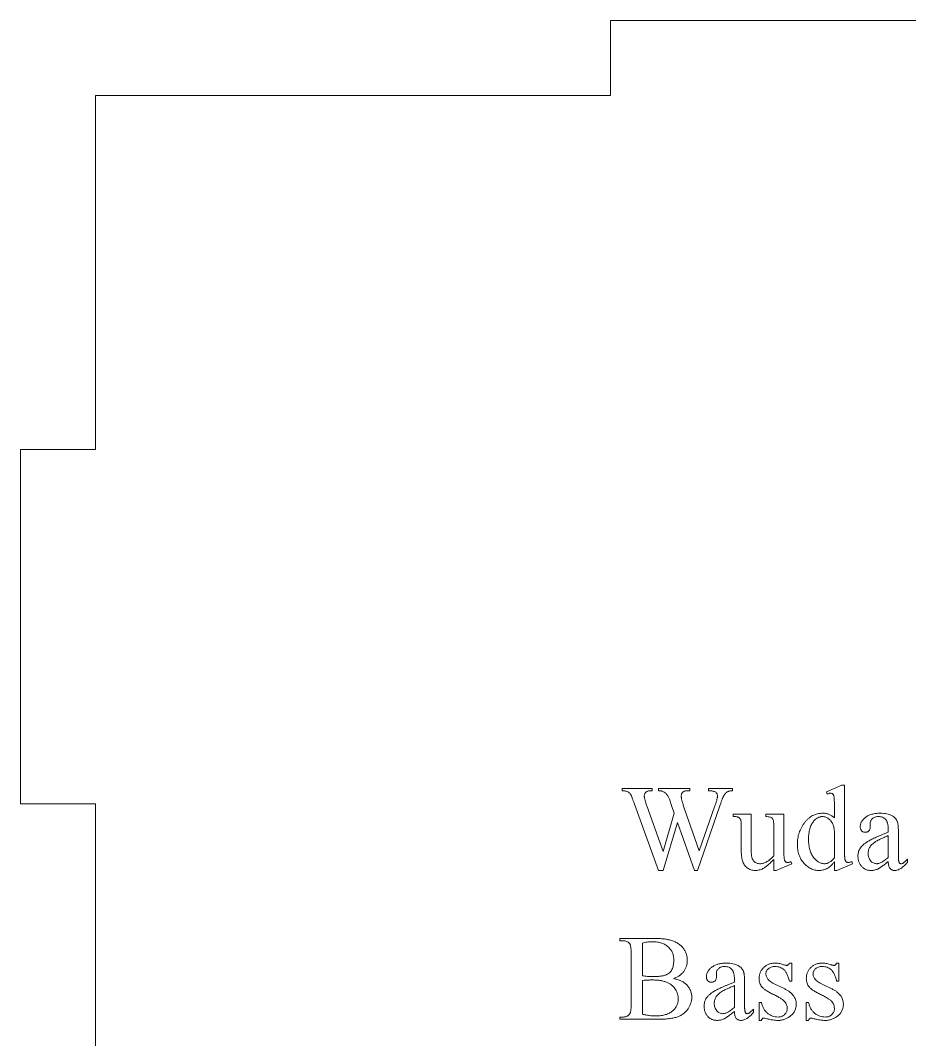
# Model space of a CAD drawing. Header units: millimetres. Extents: x -45 to 105, y -99 to 63.
# Drawn here: x -44.7 to 30.6, y -23.1 to 63.2 of the extents above; entities that cross this region are included whole.
import ezdxf

# ---------------------------------------------------------------- set-up
doc = ezdxf.new("R2010")
doc.units = ezdxf.units.MM

msp = doc.modelspace()

# ---------------------------------------------------------------- linework, layer by layer
at = {"color": 1, "linetype": 'Continuous', "lineweight": 15}
for p, q in [((5.283, 63.232), (5.283, 56.882)), ((55.283, 63.232), (5.283, 63.232)), ((5.283, 56.882), (-38.367, 56.882)), ((-38.367, 56.882), (-38.367, 26.882)), ((-38.367, 26.882), (-44.717, 26.882)), ((-44.717, 26.882), (-44.717, -3.118)), ((24.88, -1.543), (23.574, -2.114)), ((25.096, -1.543), (24.88, -1.543)), ((25.096, -6.87), (25.096, -1.543)), ((8.8, -1.828), (6.275, -1.828)), ((6.275, -1.828), (6.275, -2.019)), ((8.68, -2.019), (8.8, -2.019)), ((8.8, -2.019), (8.8, -1.828)), ((11.991, -1.828), (9.342, -1.828)), ((9.342, -1.828), (9.342, -2.019)), ((11.811, -2.019), (11.991, -2.019)), ((11.991, -2.019), (11.991, -1.828)), ((15.601, -1.828), (13.586, -1.828)), ((13.586, -1.828), (13.586, -2.019)), ((15.601, -2.019), (15.601, -1.828)), ((23.574, -2.114), (23.63, -2.304)), ((-44.717, -3.118), (-38.367, -3.118)), ((-38.367, -3.118), (-38.367, -33.118)), ((7.303, -3.151), (9.334, -8.772)), ((9.733, -7.158), (8.354, -3.307)), ((10.291, -2.806), (10.451, -3.279)), ((10.451, -3.279), (10.676, -3.912)), ((12.798, -7.097), (11.495, -3.399)), ((12.649, -8.772), (14.537, -3.304)), ((14.118, -3.304), (12.798, -7.097)), ((24.24, -3.445), (24.24, -4.328)), ((10.676, -3.912), (9.733, -7.158)), ((17.201, -4.016), (15.679, -4.016)), ((15.679, -4.016), (15.679, -4.206)), ((17.201, -7.142), (17.201, -4.016)), ((19.959, -4.016), (18.437, -4.016)), ((18.437, -4.016), (18.437, -4.206)), ((19.959, -6.87), (19.959, -4.016)), ((9.748, -8.772), (10.952, -4.698)), ((10.952, -4.698), (12.386, -8.772)), ((16.344, -4.872), (16.344, -6.955)), ((19.103, -4.872), (19.103, -7.539)), ((27.284, -5.058), (27.273, -4.767)), ((24.24, -5.437), (24.24, -7.699)), ((28.806, -5.364), (28.806, -5.538)), ((28.806, -5.824), (28.806, -7.673)), ((29.662, -7.126), (29.662, -5.531)), ((19.103, -7.839), (19.103, -8.772)), ((19.317, -8.772), (20.625, -8.202)), ((20.625, -8.202), (20.564, -8.011)), ((24.24, -8.049), (24.24, -8.772)), ((24.46, -8.772), (25.762, -8.202)), ((25.762, -8.202), (25.714, -8.011)), ((30.423, -8.087), (30.423, -7.821)), ((9.334, -8.772), (9.748, -8.772)), ((12.386, -8.772), (12.649, -8.772)), ((19.103, -8.772), (19.317, -8.772)), ((24.24, -8.772), (24.46, -8.772)), ((6.071, -14.529), (6.071, -14.719)), ((8.962, -14.529), (6.071, -14.529)), ((6.071, -14.719), (6.319, -14.719)), ((7.974, -17.688), (7.974, -14.93)), ((7.022, -15.765), (7.022, -20.141)), ((20.625, -16.621), (20.435, -16.621)), ((20.625, -18.143), (20.625, -16.621)), ((24.62, -16.621), (24.43, -16.621)), ((24.62, -18.143), (24.62, -16.621)), ((7.974, -20.954), (7.974, -18.094)), ((14.252, -17.758), (14.241, -17.467)), ((15.774, -18.064), (15.774, -18.238)), ((15.774, -18.524), (15.774, -20.373)), ((16.63, -19.826), (16.63, -18.231)), ((19.986, -18.778), (19.253, -18.421)), ((20.435, -18.143), (20.625, -18.143)), ((23.981, -18.778), (23.248, -18.421)), ((24.43, -18.143), (24.62, -18.143)), ((17.391, -20.787), (17.391, -20.521)), ((17.866, -19.951), (17.866, -21.472)), ((18.057, -19.951), (17.866, -19.951)), ((21.862, -19.951), (21.862, -21.472)), ((22.052, -19.951), (21.862, -19.951)), ((6.071, -21.187), (6.071, -21.377)), ((6.319, -21.187), (6.071, -21.187)), ((6.071, -21.377), (9.265, -21.377)), ((17.866, -21.472), (18.057, -21.472)), ((21.862, -21.472), (22.052, -21.472))]:
    msp.add_line(p, q, dxfattribs=at)
for points, knots in [([(7.018, -2.398), (7, -2.367), (6.966, -2.308), (6.902, -2.228), (6.826, -2.164), (6.743, -2.109), (6.647, -2.066), (6.536, -2.04), (6.41, -2.021), (6.321, -2.02), (6.275, -2.019)], [0, 0, 0, 0, 0.118532, 0.233294, 0.344185, 0.454718, 0.570645, 0.699113, 0.841795, 1, 1, 1, 1]), ([(7.303, -3.151), (7.286, -3.101), (7.252, -3.005), (7.203, -2.87), (7.16, -2.752), (7.121, -2.65), (7.089, -2.563), (7.06, -2.494), (7.039, -2.44), (7.024, -2.41), (7.018, -2.398)], [0, 0, 0, 0, 0.199454, 0.377946, 0.533123, 0.669088, 0.783472, 0.876952, 0.948866, 1, 1, 1, 1]), ([(8.68, -2.019), (8.638, -2.02), (8.559, -2.022), (8.447, -2.046), (8.351, -2.085), (8.273, -2.143), (8.212, -2.21), (8.167, -2.285), (8.139, -2.367), (8.136, -2.425), (8.134, -2.454)], [0, 0, 0, 0, 0.159721, 0.303426, 0.433524, 0.55577, 0.67132, 0.779394, 0.887435, 1, 1, 1, 1]), ([(8.134, -2.454), (8.135, -2.472), (8.136, -2.513), (8.148, -2.582), (8.166, -2.666), (8.19, -2.766), (8.222, -2.88), (8.258, -3.009), (8.303, -3.154), (8.337, -3.254), (8.354, -3.307)], [0, 0, 0, 0, 0.0606817, 0.1406556, 0.2370436, 0.3529759, 0.4873006, 0.6396476, 0.8105289, 1, 1, 1, 1]), ([(9.644, -2.05), (9.626, -2.045), (9.585, -2.034), (9.516, -2.025), (9.434, -2.019), (9.374, -2.019), (9.342, -2.019)], [0, 0, 0, 0, 0.185969, 0.41321, 0.687399, 1, 1, 1, 1]), ([(9.894, -2.185), (9.853, -2.157), (9.775, -2.102), (9.687, -2.067), (9.644, -2.05)], [0, 0, 0, 0, 0.52106, 1, 1, 1, 1]), ([(10.054, -2.35), (10.031, -2.319), (9.986, -2.256), (9.924, -2.209), (9.894, -2.185)], [0, 0, 0, 0, 0.502913, 1, 1, 1, 1]), ([(10.291, -2.806), (10.256, -2.724), (10.188, -2.566), (10.098, -2.42), (10.054, -2.35)], [0, 0, 0, 0, 0.520928, 1, 1, 1, 1]), ([(11.811, -2.019), (11.767, -2.02), (11.685, -2.022), (11.571, -2.046), (11.474, -2.083), (11.398, -2.14), (11.34, -2.209), (11.298, -2.289), (11.274, -2.381), (11.271, -2.446), (11.269, -2.479)], [0, 0, 0, 0, 0.16162, 0.304032, 0.429002, 0.543056, 0.651054, 0.760965, 0.874828, 1, 1, 1, 1]), ([(11.269, -2.479), (11.269, -2.503), (11.27, -2.556), (11.285, -2.64), (11.299, -2.737), (11.327, -2.845), (11.356, -2.967), (11.398, -3.1), (11.441, -3.247), (11.476, -3.347), (11.495, -3.399)], [0, 0, 0, 0, 0.075121, 0.165124, 0.268207, 0.385409, 0.517768, 0.664694, 0.824953, 1, 1, 1, 1]), ([(14.082, -2.089), (14.048, -2.077), (13.977, -2.053), (13.859, -2.035), (13.727, -2.021), (13.634, -2.019), (13.586, -2.019)], [0, 0, 0, 0, 0.212839, 0.446693, 0.710669, 1, 1, 1, 1]), ([(14.338, -2.444), (14.335, -2.406), (14.328, -2.329), (14.268, -2.227), (14.189, -2.138), (14.118, -2.105), (14.082, -2.089)], [0, 0, 0, 0, 0.243759, 0.49503, 0.751553, 1, 1, 1, 1]), ([(14.118, -3.304), (14.136, -3.255), (14.169, -3.16), (14.214, -3.022), (14.251, -2.897), (14.283, -2.784), (14.306, -2.682), (14.325, -2.592), (14.336, -2.514), (14.337, -2.466), (14.338, -2.444)], [0, 0, 0, 0, 0.1766741, 0.3396257, 0.4857722, 0.6172554, 0.7353695, 0.8374041, 0.9265519, 1, 1, 1, 1]), ([(14.854, -2.469), (14.845, -2.486), (14.825, -2.525), (14.793, -2.591), (14.759, -2.673), (14.722, -2.77), (14.681, -2.882), (14.636, -3.009), (14.587, -3.151), (14.554, -3.252), (14.537, -3.304)], [0, 0, 0, 0, 0.0654163, 0.1464517, 0.2455392, 0.3612919, 0.4959127, 0.6457335, 0.8144604, 1, 1, 1, 1]), ([(15.601, -2.019), (15.559, -2.02), (15.478, -2.022), (15.363, -2.04), (15.26, -2.069), (15.167, -2.111), (15.082, -2.172), (15.004, -2.253), (14.924, -2.351), (14.878, -2.428), (14.854, -2.469)], [0, 0, 0, 0, 0.136409, 0.261332, 0.376494, 0.482634, 0.590717, 0.710869, 0.84656, 1, 1, 1, 1]), ([(23.93, -2.224), (23.91, -2.225), (23.866, -2.227), (23.795, -2.243), (23.715, -2.268), (23.66, -2.292), (23.63, -2.304)], [0, 0, 0, 0, 0.195391, 0.423779, 0.692856, 1, 1, 1, 1]), ([(24.24, -3.445), (24.24, -3.386), (24.24, -3.273), (24.239, -3.113), (24.235, -2.97), (24.234, -2.845), (24.226, -2.74), (24.223, -2.652), (24.215, -2.582), (24.207, -2.514), (24.189, -2.449), (24.169, -2.381), (24.14, -2.328), (24.097, -2.276), (24.026, -2.233), (23.963, -2.227), (23.93, -2.224)], [0, 0, 0, 0, 0.129927, 0.246866, 0.35083, 0.441805, 0.5188, 0.582763, 0.633938, 0.672218, 0.731304, 0.782662, 0.825781, 0.862657, 0.92969, 1, 1, 1, 1]), ([(16.344, -4.872), (16.343, -4.825), (16.342, -4.738), (16.332, -4.619), (16.315, -4.524), (16.28, -4.43), (16.213, -4.338), (16.123, -4.27), (16.028, -4.233), (15.932, -4.215), (15.814, -4.206), (15.726, -4.206), (15.679, -4.206)], [0, 0, 0, 0, 0.126966, 0.231806, 0.318137, 0.384667, 0.498383, 0.613655, 0.681897, 0.766932, 0.873089, 1, 1, 1, 1]), ([(19.103, -4.872), (19.102, -4.813), (19.101, -4.705), (19.076, -4.558), (19.038, -4.44), (18.978, -4.347), (18.887, -4.284), (18.766, -4.242), (18.613, -4.215), (18.499, -4.21), (18.437, -4.206)], [0, 0, 0, 0, 0.158927, 0.291646, 0.400524, 0.490827, 0.581572, 0.694331, 0.832775, 1, 1, 1, 1]), ([(21.101, -6.537), (21.102, -6.456), (21.105, -6.294), (21.135, -6.055), (21.182, -5.822), (21.249, -5.594), (21.334, -5.371), (21.439, -5.153), (21.563, -4.941), (21.702, -4.736), (21.857, -4.545), (22.026, -4.379), (22.205, -4.236), (22.396, -4.121), (22.597, -4.031), (22.81, -3.967), (23.033, -3.929), (23.186, -3.924), (23.263, -3.921)], [0, 0, 0, 0, 0.064854, 0.128527, 0.191847, 0.254871, 0.317915, 0.3819, 0.447241, 0.513775, 0.579757, 0.642353, 0.702837, 0.761529, 0.819911, 0.878543, 0.938249, 1, 1, 1, 1]), ([(23.232, -4.206), (23.197, -4.207), (23.128, -4.209), (23.028, -4.231), (22.929, -4.259), (22.833, -4.303), (22.741, -4.36), (22.651, -4.428), (22.565, -4.508), (22.512, -4.569), (22.484, -4.6)], [0, 0, 0, 0, 0.119221, 0.235271, 0.352536, 0.472012, 0.595661, 0.72319, 0.857939, 1, 1, 1, 1]), ([(24.24, -5.437), (24.234, -5.375), (24.223, -5.253), (24.186, -5.079), (24.137, -4.919), (24.072, -4.772), (23.996, -4.639), (23.906, -4.524), (23.806, -4.425), (23.692, -4.348), (23.577, -4.285), (23.461, -4.241), (23.346, -4.212), (23.27, -4.208), (23.232, -4.206)], [0, 0, 0, 0, 0.107558, 0.208058, 0.30412, 0.394916, 0.482368, 0.565187, 0.644385, 0.722995, 0.798155, 0.869057, 0.93532, 1, 1, 1, 1]), ([(23.263, -3.921), (23.311, -3.922), (23.406, -3.924), (23.545, -3.944), (23.677, -3.977), (23.804, -4.019), (23.923, -4.079), (24.036, -4.148), (24.143, -4.232), (24.207, -4.296), (24.24, -4.328)], [0, 0, 0, 0, 0.132451, 0.260565, 0.385643, 0.506883, 0.628306, 0.750219, 0.87359, 1, 1, 1, 1]), ([(26.427, -5.058), (26.429, -5.023), (26.432, -4.953), (26.454, -4.849), (26.488, -4.747), (26.538, -4.648), (26.601, -4.551), (26.677, -4.456), (26.769, -4.364), (26.872, -4.275), (26.989, -4.192), (27.117, -4.119), (27.257, -4.058), (27.408, -4.008), (27.571, -3.969), (27.744, -3.941), (27.929, -3.925), (28.055, -3.922), (28.12, -3.921)], [0, 0, 0, 0, 0.046959, 0.093411, 0.140772, 0.189456, 0.240515, 0.294507, 0.351891, 0.412719, 0.476607, 0.541911, 0.608967, 0.679904, 0.753194, 0.831398, 0.91353, 1, 1, 1, 1]), ([(27.96, -4.206), (27.91, -4.208), (27.815, -4.211), (27.68, -4.245), (27.56, -4.297), (27.494, -4.351), (27.462, -4.377)], [0, 0, 0, 0, 0.27666, 0.529678, 0.769277, 1, 1, 1, 1]), ([(28.806, -5.364), (28.805, -5.311), (28.804, -5.209), (28.794, -5.062), (28.776, -4.928), (28.755, -4.807), (28.723, -4.7), (28.687, -4.605), (28.642, -4.523), (28.575, -4.431), (28.471, -4.339), (28.323, -4.26), (28.149, -4.213), (28.025, -4.209), (27.96, -4.206)], [0, 0, 0, 0, 0.096353, 0.185709, 0.267457, 0.341625, 0.40915, 0.470174, 0.526581, 0.578081, 0.676256, 0.775346, 0.881712, 1, 1, 1, 1]), ([(28.12, -3.921), (28.219, -3.924), (28.407, -3.928), (28.675, -3.967), (28.918, -4.03), (29.061, -4.098), (29.131, -4.131)], [0, 0, 0, 0, 0.282762, 0.542219, 0.778952, 1, 1, 1, 1]), ([(29.131, -4.131), (29.179, -4.159), (29.274, -4.216), (29.396, -4.332), (29.497, -4.471), (29.546, -4.575), (29.571, -4.629)], [0, 0, 0, 0, 0.245793, 0.489424, 0.739063, 1, 1, 1, 1]), ([(22.484, -4.6), (22.45, -4.646), (22.379, -4.737), (22.291, -4.891), (22.218, -5.059), (22.156, -5.242), (22.109, -5.441), (22.075, -5.654), (22.057, -5.882), (22.053, -6.039), (22.052, -6.119)], [0, 0, 0, 0, 0.106322, 0.215068, 0.329105, 0.447883, 0.574127, 0.707794, 0.849502, 1, 1, 1, 1]), ([(26.853, -5.538), (26.823, -5.537), (26.764, -5.535), (26.683, -5.507), (26.607, -5.47), (26.544, -5.412), (26.491, -5.341), (26.454, -5.256), (26.431, -5.161), (26.429, -5.093), (26.427, -5.058)], [0, 0, 0, 0, 0.124002, 0.240599, 0.354845, 0.473032, 0.593723, 0.72003, 0.853409, 1, 1, 1, 1]), ([(27.284, -5.058), (27.282, -5.094), (27.28, -5.163), (27.257, -5.26), (27.221, -5.345), (27.167, -5.415), (27.103, -5.471), (27.028, -5.51), (26.943, -5.535), (26.883, -5.537), (26.853, -5.538)], [0, 0, 0, 0, 0.149124, 0.283091, 0.408076, 0.525876, 0.641487, 0.754537, 0.873233, 1, 1, 1, 1]), ([(27.462, -4.377), (27.433, -4.405), (27.377, -4.459), (27.318, -4.556), (27.28, -4.659), (27.275, -4.731), (27.273, -4.767)], [0, 0, 0, 0, 0.271156, 0.518143, 0.758518, 1, 1, 1, 1]), ([(29.571, -4.629), (29.578, -4.649), (29.594, -4.695), (29.614, -4.771), (29.627, -4.863), (29.641, -4.969), (29.649, -5.089), (29.657, -5.223), (29.661, -5.372), (29.661, -5.476), (29.662, -5.531)], [0, 0, 0, 0, 0.072259, 0.158161, 0.260663, 0.377474, 0.5084138, 0.6571647, 0.8204546, 1, 1, 1, 1]), ([(26.389, -6.953), (26.428, -6.894), (26.509, -6.771), (26.674, -6.604), (26.874, -6.441), (27.069, -6.313), (27.249, -6.208), (27.409, -6.126), (27.59, -6.038), (27.791, -5.944), (28.016, -5.85), (28.26, -5.749), (28.525, -5.643), (28.71, -5.574), (28.806, -5.538)], [0, 0, 0, 0, 0.0741946, 0.155834, 0.2456466, 0.3454532, 0.4016207, 0.46516, 0.5354696, 0.6137521, 0.6989286, 0.792138, 0.8922284, 1, 1, 1, 1]), ([(28.806, -5.824), (28.745, -5.849), (28.63, -5.898), (28.466, -5.968), (28.319, -6.034), (28.188, -6.093), (28.075, -6.146), (27.978, -6.194), (27.898, -6.235), (27.85, -6.262), (27.829, -6.274)], [0, 0, 0, 0, 0.183212, 0.348466, 0.498132, 0.631673, 0.747849, 0.847937, 0.93197, 1, 1, 1, 1]), ([(19.959, -6.87), (19.959, -6.93), (19.959, -7.043), (19.96, -7.204), (19.963, -7.347), (19.968, -7.471), (19.972, -7.577), (19.975, -7.665), (19.983, -7.735), (19.992, -7.801), (20.009, -7.866), (20.032, -7.932), (20.06, -7.986), (20.103, -8.04), (20.171, -8.085), (20.232, -8.092), (20.262, -8.096)], [0, 0, 0, 0, 0.131505, 0.248886, 0.353242, 0.443507, 0.521826, 0.58603, 0.637399, 0.674748, 0.733002, 0.783885, 0.828125, 0.865977, 0.9335, 1, 1, 1, 1]), ([(22.926, -8.772), (22.866, -8.77), (22.747, -8.766), (22.571, -8.737), (22.402, -8.688), (22.238, -8.618), (22.079, -8.531), (21.929, -8.42), (21.782, -8.294), (21.645, -8.148), (21.517, -7.987), (21.405, -7.812), (21.311, -7.627), (21.234, -7.43), (21.175, -7.222), (21.131, -7.004), (21.106, -6.774), (21.102, -6.617), (21.101, -6.537)], [0, 0, 0, 0, 0.056159, 0.11108, 0.16607, 0.220888, 0.277098, 0.33484, 0.394948, 0.458203, 0.522535, 0.586928, 0.651373, 0.717109, 0.784128, 0.853098, 0.924887, 1, 1, 1, 1]), ([(22.052, -6.119), (22.053, -6.201), (22.054, -6.36), (22.076, -6.591), (22.108, -6.806), (22.152, -7.008), (22.212, -7.194), (22.283, -7.367), (22.368, -7.524), (22.466, -7.665), (22.572, -7.79), (22.681, -7.9), (22.794, -7.992), (22.909, -8.07), (23.029, -8.127), (23.151, -8.17), (23.276, -8.196), (23.361, -8.2), (23.403, -8.202)], [0, 0, 0, 0, 0.0893454, 0.1735928, 0.2529837, 0.3273173, 0.3988791, 0.4663369, 0.5310115, 0.5936303, 0.6539319, 0.7098173, 0.7629116, 0.8129076, 0.8610858, 0.9074792, 0.9538726, 1, 1, 1, 1]), ([(25.096, -6.87), (25.096, -6.93), (25.095, -7.044), (25.097, -7.205), (25.1, -7.349), (25.104, -7.473), (25.109, -7.579), (25.112, -7.667), (25.12, -7.736), (25.129, -7.802), (25.145, -7.867), (25.169, -7.932), (25.196, -7.986), (25.24, -8.04), (25.308, -8.085), (25.37, -8.092), (25.4, -8.096)], [0, 0, 0, 0, 0.1313759, 0.2497278, 0.3539826, 0.4452439, 0.522401, 0.5865431, 0.6378614, 0.675174, 0.7333707, 0.7831853, 0.8273822, 0.8651969, 0.9335648, 1, 1, 1, 1]), ([(27.829, -6.274), (27.767, -6.312), (27.649, -6.384), (27.493, -6.506), (27.363, -6.628), (27.262, -6.756), (27.185, -6.888), (27.134, -7.026), (27.098, -7.169), (27.095, -7.268), (27.093, -7.317)], [0, 0, 0, 0, 0.162796, 0.308756, 0.441095, 0.560934, 0.672041, 0.781031, 0.889004, 1, 1, 1, 1]), ([(17.529, -8.772), (17.466, -8.769), (17.343, -8.764), (17.164, -8.722), (17, -8.648), (16.849, -8.55), (16.718, -8.428), (16.607, -8.289), (16.518, -8.133), (16.45, -7.959), (16.401, -7.757), (16.369, -7.522), (16.348, -7.25), (16.346, -7.057), (16.344, -6.955)], [0, 0, 0, 0, 0.07698, 0.150265, 0.222235, 0.295142, 0.368269, 0.440086, 0.511815, 0.585875, 0.668094, 0.764576, 0.874879, 1, 1, 1, 1]), ([(17.201, -7.142), (17.201, -7.194), (17.202, -7.294), (17.212, -7.436), (17.229, -7.564), (17.255, -7.679), (17.285, -7.779), (17.322, -7.867), (17.368, -7.94), (17.438, -8.017), (17.538, -8.09), (17.669, -8.156), (17.813, -8.194), (17.912, -8.199), (17.963, -8.202)], [0, 0, 0, 0, 0.104317, 0.199928, 0.28618, 0.363537, 0.43423, 0.496966, 0.553724, 0.605776, 0.704314, 0.800711, 0.898289, 1, 1, 1, 1]), ([(17.963, -8.202), (18, -8.2), (18.079, -8.195), (18.199, -8.169), (18.325, -8.124), (18.461, -8.065), (18.606, -7.977), (18.762, -7.86), (18.931, -7.712), (19.043, -7.599), (19.103, -7.539)], [0, 0, 0, 0, 0.082688, 0.173647, 0.271309, 0.379548, 0.502248, 0.645999, 0.811933, 1, 1, 1, 1]), ([(23.403, -8.202), (23.439, -8.2), (23.511, -8.198), (23.619, -8.172), (23.726, -8.132), (23.831, -8.076), (23.936, -8.005), (24.04, -7.919), (24.142, -7.816), (24.207, -7.739), (24.24, -7.699)], [0, 0, 0, 0, 0.106287, 0.214906, 0.328148, 0.444749, 0.568917, 0.702792, 0.846496, 1, 1, 1, 1]), ([(26.237, -7.554), (26.238, -7.497), (26.241, -7.388), (26.273, -7.232), (26.317, -7.084), (26.365, -6.997), (26.389, -6.953)], [0, 0, 0, 0, 0.268398, 0.521921, 0.763455, 1, 1, 1, 1]), ([(27.336, -8.772), (27.296, -8.771), (27.22, -8.768), (27.107, -8.754), (27, -8.727), (26.899, -8.689), (26.802, -8.643), (26.711, -8.584), (26.625, -8.516), (26.545, -8.437), (26.472, -8.35), (26.41, -8.256), (26.355, -8.156), (26.313, -8.047), (26.278, -7.933), (26.255, -7.812), (26.239, -7.685), (26.238, -7.598), (26.237, -7.554)], [0, 0, 0, 0, 0.0638294, 0.1248849, 0.1847722, 0.2432344, 0.3006175, 0.3590408, 0.4187756, 0.4798312, 0.5417182, 0.6028164, 0.6641911, 0.7275751, 0.7916489, 0.8582734, 0.9273357, 1, 1, 1, 1]), ([(27.093, -7.317), (27.096, -7.378), (27.1, -7.496), (27.142, -7.666), (27.21, -7.818), (27.304, -7.952), (27.414, -8.062), (27.536, -8.143), (27.667, -8.192), (27.758, -8.198), (27.804, -8.202)], [0, 0, 0, 0, 0.146028, 0.28129, 0.413777, 0.543856, 0.66861, 0.783225, 0.891467, 1, 1, 1, 1]), ([(27.804, -8.202), (27.837, -8.2), (27.906, -8.195), (28.014, -8.17), (28.128, -8.127), (28.25, -8.069), (28.378, -7.993), (28.515, -7.903), (28.659, -7.794), (28.755, -7.714), (28.806, -7.673)], [0, 0, 0, 0, 0.086736, 0.18058, 0.286224, 0.403305, 0.531573, 0.673905, 0.830439, 1, 1, 1, 1]), ([(29.662, -7.126), (29.661, -7.179), (29.661, -7.28), (29.663, -7.424), (29.664, -7.551), (29.668, -7.662), (29.67, -7.756), (29.675, -7.835), (29.678, -7.898), (29.686, -7.957), (29.699, -8.014), (29.715, -8.071), (29.738, -8.117), (29.77, -8.161), (29.825, -8.193), (29.872, -8.199), (29.895, -8.202)], [0, 0, 0, 0, 0.135393, 0.255748, 0.363569, 0.456372, 0.536643, 0.603193, 0.655979, 0.695164, 0.754179, 0.804136, 0.846184, 0.881039, 0.941239, 1, 1, 1, 1]), ([(19.103, -7.839), (19.055, -7.888), (18.962, -7.982), (18.827, -8.116), (18.699, -8.232), (18.581, -8.337), (18.472, -8.428), (18.37, -8.502), (18.28, -8.565), (18.17, -8.627), (18.035, -8.686), (17.87, -8.735), (17.701, -8.766), (17.587, -8.77), (17.529, -8.772)], [0, 0, 0, 0, 0.1096954, 0.2099296, 0.3018879, 0.3850057, 0.4605244, 0.5269895, 0.5848669, 0.6356569, 0.727686, 0.8181212, 0.9084878, 1, 1, 1, 1]), ([(20.262, -8.096), (20.285, -8.095), (20.333, -8.091), (20.407, -8.077), (20.485, -8.049), (20.537, -8.024), (20.564, -8.011)], [0, 0, 0, 0, 0.217179, 0.457013, 0.715835, 1, 1, 1, 1]), ([(24.24, -8.049), (24.187, -8.112), (24.086, -8.234), (23.925, -8.393), (23.765, -8.519), (23.606, -8.617), (23.443, -8.686), (23.276, -8.736), (23.103, -8.766), (22.985, -8.77), (22.926, -8.772)], [0, 0, 0, 0, 0.159585, 0.303881, 0.433593, 0.551662, 0.662719, 0.77314, 0.885381, 1, 1, 1, 1]), ([(25.4, -8.096), (25.422, -8.095), (25.468, -8.091), (25.542, -8.076), (25.625, -8.048), (25.683, -8.024), (25.714, -8.011)], [0, 0, 0, 0, 0.19648, 0.424009, 0.691628, 1, 1, 1, 1]), ([(28.806, -8.016), (28.749, -8.059), (28.642, -8.141), (28.489, -8.255), (28.354, -8.357), (28.234, -8.443), (28.131, -8.515), (28.044, -8.572), (27.974, -8.617), (27.932, -8.638), (27.914, -8.648)], [0, 0, 0, 0, 0.194859, 0.369602, 0.523962, 0.659332, 0.773545, 0.869646, 0.944688, 1, 1, 1, 1]), ([(29.348, -8.772), (29.309, -8.771), (29.233, -8.768), (29.126, -8.733), (29.032, -8.679), (28.949, -8.602), (28.884, -8.496), (28.841, -8.361), (28.81, -8.199), (28.807, -8.08), (28.806, -8.016)], [0, 0, 0, 0, 0.111552, 0.214757, 0.315597, 0.418081, 0.531244, 0.663802, 0.81829, 1, 1, 1, 1]), ([(30.423, -8.087), (30.377, -8.141), (30.288, -8.245), (30.15, -8.386), (30.013, -8.504), (29.878, -8.602), (29.744, -8.677), (29.611, -8.731), (29.48, -8.766), (29.391, -8.77), (29.348, -8.772)], [0, 0, 0, 0, 0.16187, 0.311363, 0.448457, 0.574887, 0.691284, 0.798775, 0.901325, 1, 1, 1, 1]), ([(29.895, -8.202), (29.92, -8.2), (29.967, -8.197), (30.01, -8.178), (30.03, -8.169)], [0, 0, 0, 0, 0.523442, 1, 1, 1, 1]), ([(30.03, -8.169), (30.051, -8.154), (30.104, -8.118), (30.187, -8.042), (30.299, -7.943), (30.378, -7.865), (30.423, -7.821)], [0, 0, 0, 0, 0.146136, 0.36295, 0.645586, 1, 1, 1, 1]), ([(27.914, -8.648), (27.868, -8.667), (27.777, -8.706), (27.633, -8.743), (27.486, -8.769), (27.386, -8.771), (27.336, -8.772)], [0, 0, 0, 0, 0.249621, 0.497666, 0.74531, 1, 1, 1, 1]), ([(8.962, -14.529), (9.09, -14.53), (9.333, -14.532), (9.678, -14.556), (9.984, -14.592), (10.172, -14.633), (10.26, -14.652)], [0, 0, 0, 0, 0.294759, 0.558233, 0.793361, 1, 1, 1, 1]), ([(10.26, -14.652), (10.32, -14.668), (10.437, -14.699), (10.606, -14.759), (10.764, -14.828), (10.912, -14.904), (11.047, -14.991), (11.173, -15.085), (11.288, -15.189), (11.39, -15.302), (11.481, -15.422), (11.562, -15.545), (11.628, -15.675), (11.684, -15.807), (11.725, -15.945), (11.757, -16.086), (11.775, -16.233), (11.777, -16.332), (11.779, -16.382)], [0, 0, 0, 0, 0.0748227, 0.1461834, 0.2149725, 0.2815439, 0.3457854, 0.4082934, 0.4702432, 0.5313522, 0.5912426, 0.6501907, 0.7085011, 0.7658803, 0.8231295, 0.8810496, 0.9398262, 1, 1, 1, 1]), ([(6.881, -14.946), (6.848, -14.911), (6.78, -14.84), (6.645, -14.769), (6.489, -14.727), (6.378, -14.721), (6.319, -14.719)], [0, 0, 0, 0, 0.2317809, 0.467696, 0.7188312, 1, 1, 1, 1]), ([(7.022, -15.765), (7.022, -15.714), (7.023, -15.615), (7.014, -15.476), (7.005, -15.35), (6.988, -15.241), (6.97, -15.145), (6.947, -15.064), (6.917, -14.999), (6.893, -14.963), (6.881, -14.946)], [0, 0, 0, 0, 0.183498, 0.349579, 0.498295, 0.63029, 0.745512, 0.84488, 0.92855, 1, 1, 1, 1]), ([(8.83, -14.814), (8.752, -14.815), (8.601, -14.818), (8.381, -14.839), (8.172, -14.876), (8.039, -14.912), (7.974, -14.93)], [0, 0, 0, 0, 0.267598, 0.522475, 0.766301, 1, 1, 1, 1]), ([(10.637, -16.334), (10.635, -16.283), (10.632, -16.181), (10.612, -16.031), (10.574, -15.888), (10.524, -15.75), (10.459, -15.617), (10.379, -15.491), (10.284, -15.371), (10.176, -15.257), (10.054, -15.153), (9.918, -15.062), (9.769, -14.984), (9.606, -14.922), (9.431, -14.873), (9.242, -14.839), (9.04, -14.818), (8.901, -14.815), (8.83, -14.814)], [0, 0, 0, 0, 0.058257, 0.114753, 0.170258, 0.225661, 0.280462, 0.336806, 0.39378, 0.453147, 0.51347, 0.574767, 0.637831, 0.702667, 0.771222, 0.842886, 0.919382, 1, 1, 1, 1]), ([(8.925, -17.763), (8.984, -17.762), (9.099, -17.761), (9.266, -17.754), (9.421, -17.74), (9.565, -17.723), (9.697, -17.698), (9.818, -17.672), (9.927, -17.637), (10.056, -17.587), (10.197, -17.51), (10.338, -17.391), (10.447, -17.249), (10.522, -17.086), (10.571, -16.909), (10.611, -16.724), (10.633, -16.532), (10.636, -16.401), (10.637, -16.334)], [0, 0, 0, 0, 0.068239, 0.131984, 0.191338, 0.246911, 0.297766, 0.345625, 0.389143, 0.429476, 0.503534, 0.572915, 0.639442, 0.707351, 0.777878, 0.849916, 0.923757, 1, 1, 1, 1]), ([(11.779, -16.382), (11.775, -16.467), (11.769, -16.635), (11.71, -16.878), (11.617, -17.107), (11.51, -17.286), (11.405, -17.417), (11.319, -17.512), (11.222, -17.598), (11.117, -17.678), (11.002, -17.749), (10.88, -17.817), (10.749, -17.877), (10.657, -17.91), (10.61, -17.928)], [0, 0, 0, 0, 0.12259, 0.241588, 0.358985, 0.479301, 0.540395, 0.601635, 0.663934, 0.726724, 0.791995, 0.858886, 0.928015, 1, 1, 1, 1]), ([(13.396, -17.758), (13.397, -17.723), (13.4, -17.653), (13.422, -17.549), (13.456, -17.447), (13.506, -17.348), (13.569, -17.252), (13.645, -17.156), (13.737, -17.064), (13.84, -16.975), (13.957, -16.892), (14.085, -16.819), (14.225, -16.758), (14.376, -16.708), (14.539, -16.669), (14.712, -16.641), (14.897, -16.625), (15.024, -16.622), (15.088, -16.621)], [0, 0, 0, 0, 0.046959, 0.093411, 0.140772, 0.189456, 0.240515, 0.294507, 0.351891, 0.412719, 0.476607, 0.541911, 0.608967, 0.679904, 0.753194, 0.831398, 0.91353, 1, 1, 1, 1]), ([(14.43, -17.078), (14.401, -17.106), (14.345, -17.159), (14.286, -17.256), (14.248, -17.359), (14.244, -17.431), (14.241, -17.467)], [0, 0, 0, 0, 0.271156, 0.518143, 0.758518, 1, 1, 1, 1]), ([(14.928, -16.907), (14.878, -16.908), (14.783, -16.911), (14.648, -16.946), (14.528, -16.997), (14.462, -17.051), (14.43, -17.078)], [0, 0, 0, 0, 0.27666, 0.529678, 0.769277, 1, 1, 1, 1]), ([(15.774, -18.064), (15.773, -18.011), (15.772, -17.909), (15.762, -17.762), (15.744, -17.629), (15.723, -17.507), (15.691, -17.4), (15.655, -17.305), (15.61, -17.223), (15.543, -17.131), (15.44, -17.039), (15.291, -16.96), (15.117, -16.914), (14.993, -16.909), (14.928, -16.907)], [0, 0, 0, 0, 0.096353, 0.185709, 0.267457, 0.341625, 0.40915, 0.470174, 0.526581, 0.578081, 0.676256, 0.775346, 0.881712, 1, 1, 1, 1]), ([(15.088, -16.621), (15.187, -16.624), (15.375, -16.628), (15.643, -16.667), (15.886, -16.73), (16.03, -16.798), (16.099, -16.831)], [0, 0, 0, 0, 0.282762, 0.542219, 0.778952, 1, 1, 1, 1]), ([(16.099, -16.831), (16.147, -16.859), (16.242, -16.916), (16.364, -17.032), (16.465, -17.171), (16.514, -17.275), (16.539, -17.329)], [0, 0, 0, 0, 0.245793, 0.489424, 0.739063, 1, 1, 1, 1]), ([(17.866, -17.925), (17.867, -17.879), (17.87, -17.79), (17.888, -17.659), (17.918, -17.534), (17.959, -17.414), (18.014, -17.301), (18.078, -17.192), (18.157, -17.09), (18.245, -16.994), (18.343, -16.906), (18.45, -16.831), (18.562, -16.764), (18.684, -16.713), (18.811, -16.67), (18.946, -16.643), (19.087, -16.624), (19.183, -16.622), (19.232, -16.621)], [0, 0, 0, 0, 0.064726, 0.126455, 0.187147, 0.246722, 0.30583, 0.36574, 0.425909, 0.488085, 0.550308, 0.611753, 0.673478, 0.735499, 0.798401, 0.863055, 0.930358, 1, 1, 1, 1]), ([(19.207, -16.907), (19.152, -16.909), (19.046, -16.913), (18.896, -16.948), (18.761, -17.005), (18.648, -17.088), (18.555, -17.182), (18.489, -17.284), (18.445, -17.392), (18.44, -17.467), (18.437, -17.504)], [0, 0, 0, 0, 0.153432, 0.293557, 0.427524, 0.557983, 0.680834, 0.792499, 0.897225, 1, 1, 1, 1]), ([(20.435, -18.143), (20.419, -18.086), (20.388, -17.975), (20.338, -17.816), (20.281, -17.673), (20.224, -17.542), (20.161, -17.428), (20.098, -17.325), (20.028, -17.239), (19.933, -17.144), (19.8, -17.046), (19.62, -16.966), (19.42, -16.915), (19.28, -16.909), (19.207, -16.907)], [0, 0, 0, 0, 0.0938174, 0.1804134, 0.2614538, 0.3356204, 0.4038503, 0.4664366, 0.5245092, 0.5773152, 0.6786043, 0.7802602, 0.8861039, 1, 1, 1, 1]), ([(19.232, -16.621), (19.279, -16.623), (19.377, -16.626), (19.531, -16.649), (19.699, -16.684), (19.814, -16.718), (19.874, -16.736)], [0, 0, 0, 0, 0.213817, 0.449926, 0.712324, 1, 1, 1, 1]), ([(19.874, -16.736), (19.912, -16.747), (19.982, -16.767), (20.076, -16.79), (20.149, -16.808), (20.191, -16.81), (20.209, -16.811)], [0, 0, 0, 0, 0.3463881, 0.6317375, 0.8480538, 1, 1, 1, 1]), ([(20.209, -16.811), (20.232, -16.81), (20.275, -16.808), (20.339, -16.778), (20.389, -16.711), (20.418, -16.655), (20.435, -16.621)], [0, 0, 0, 0, 0.2222831, 0.4048244, 0.6409351, 1, 1, 1, 1]), ([(21.862, -17.925), (21.863, -17.879), (21.865, -17.79), (21.883, -17.659), (21.913, -17.534), (21.954, -17.414), (22.009, -17.301), (22.074, -17.192), (22.152, -17.09), (22.241, -16.994), (22.338, -16.906), (22.445, -16.831), (22.557, -16.764), (22.679, -16.713), (22.806, -16.67), (22.941, -16.643), (23.082, -16.624), (23.178, -16.622), (23.227, -16.621)], [0, 0, 0, 0, 0.064726, 0.126455, 0.187147, 0.246722, 0.30583, 0.36574, 0.425909, 0.488085, 0.550308, 0.611753, 0.673478, 0.735499, 0.798401, 0.863055, 0.930358, 1, 1, 1, 1]), ([(23.202, -16.907), (23.147, -16.909), (23.041, -16.913), (22.891, -16.948), (22.756, -17.005), (22.643, -17.088), (22.55, -17.182), (22.484, -17.284), (22.44, -17.392), (22.435, -17.467), (22.432, -17.504)], [0, 0, 0, 0, 0.153432, 0.293557, 0.427524, 0.557983, 0.680834, 0.792499, 0.897225, 1, 1, 1, 1]), ([(24.43, -18.143), (24.414, -18.086), (24.383, -17.975), (24.333, -17.816), (24.276, -17.673), (24.22, -17.542), (24.156, -17.428), (24.093, -17.325), (24.023, -17.239), (23.928, -17.144), (23.796, -17.046), (23.615, -16.966), (23.415, -16.915), (23.275, -16.909), (23.202, -16.907)], [0, 0, 0, 0, 0.093817, 0.180413, 0.261454, 0.33562, 0.40385, 0.466437, 0.524509, 0.577315, 0.678604, 0.78026, 0.886104, 1, 1, 1, 1]), ([(23.227, -16.621), (23.274, -16.623), (23.372, -16.626), (23.526, -16.649), (23.694, -16.684), (23.809, -16.718), (23.87, -16.736)], [0, 0, 0, 0, 0.213817, 0.449926, 0.712324, 1, 1, 1, 1]), ([(23.87, -16.736), (23.908, -16.747), (23.977, -16.767), (24.071, -16.79), (24.144, -16.808), (24.187, -16.81), (24.204, -16.811)], [0, 0, 0, 0, 0.3463881, 0.6317375, 0.8480538, 1, 1, 1, 1]), ([(24.204, -16.811), (24.228, -16.81), (24.27, -16.808), (24.334, -16.778), (24.385, -16.711), (24.413, -16.655), (24.43, -16.621)], [0, 0, 0, 0, 0.222283, 0.404824, 0.640935, 1, 1, 1, 1]), ([(7.974, -17.688), (8.04, -17.7), (8.181, -17.725), (8.407, -17.747), (8.658, -17.76), (8.833, -17.762), (8.925, -17.763)], [0, 0, 0, 0, 0.211222, 0.448958, 0.712202, 1, 1, 1, 1]), ([(8.864, -18.048), (8.814, -18.048), (8.717, -18.047), (8.578, -18.051), (8.45, -18.053), (8.302, -18.06), (8.144, -18.067), (8.026, -18.086), (7.974, -18.094)], [0, 0, 0, 0, 0.1682043, 0.3247864, 0.4680486, 0.598045, 0.82171, 1, 1, 1, 1]), ([(11.018, -19.637), (11.014, -19.57), (11.008, -19.435), (10.966, -19.235), (10.891, -19.042), (10.792, -18.852), (10.662, -18.672), (10.495, -18.514), (10.298, -18.374), (10.067, -18.258), (9.808, -18.162), (9.518, -18.095), (9.2, -18.055), (8.979, -18.05), (8.864, -18.048)], [0, 0, 0, 0, 0.067022, 0.134314, 0.203097, 0.274188, 0.347864, 0.423496, 0.503036, 0.588729, 0.680519, 0.77875, 0.88505, 1, 1, 1, 1]), ([(10.61, -17.928), (10.668, -17.94), (10.78, -17.965), (10.941, -18.011), (11.09, -18.064), (11.229, -18.12), (11.357, -18.182), (11.473, -18.25), (11.578, -18.325), (11.641, -18.38), (11.672, -18.406)], [0, 0, 0, 0, 0.150287, 0.29207, 0.425761, 0.552531, 0.6733, 0.787565, 0.896114, 1, 1, 1, 1]), ([(13.821, -18.238), (13.791, -18.237), (13.733, -18.235), (13.651, -18.208), (13.575, -18.17), (13.512, -18.112), (13.459, -18.041), (13.422, -17.957), (13.399, -17.861), (13.397, -17.794), (13.396, -17.758)], [0, 0, 0, 0, 0.124002, 0.240599, 0.354845, 0.473032, 0.593723, 0.72003, 0.853409, 1, 1, 1, 1]), ([(14.252, -17.758), (14.25, -17.795), (14.248, -17.863), (14.225, -17.961), (14.189, -18.046), (14.135, -18.115), (14.071, -18.171), (13.996, -18.21), (13.911, -18.235), (13.852, -18.237), (13.821, -18.238)], [0, 0, 0, 0, 0.149124, 0.283091, 0.408076, 0.525876, 0.641487, 0.754537, 0.873233, 1, 1, 1, 1]), ([(16.539, -17.329), (16.546, -17.349), (16.562, -17.395), (16.582, -17.472), (16.595, -17.563), (16.609, -17.669), (16.617, -17.789), (16.625, -17.923), (16.629, -18.072), (16.63, -18.176), (16.63, -18.231)], [0, 0, 0, 0, 0.072259, 0.158161, 0.260663, 0.377474, 0.508414, 0.657165, 0.820455, 1, 1, 1, 1]), ([(18.101, -18.634), (18.065, -18.585), (17.992, -18.487), (17.921, -18.314), (17.874, -18.126), (17.869, -17.993), (17.866, -17.925)], [0, 0, 0, 0, 0.2387196, 0.4790927, 0.7299715, 1, 1, 1, 1]), ([(18.437, -17.504), (18.439, -17.549), (18.442, -17.638), (18.477, -17.765), (18.53, -17.884), (18.583, -17.951), (18.61, -17.986)], [0, 0, 0, 0, 0.259709, 0.506796, 0.751247, 1, 1, 1, 1]), ([(18.61, -17.986), (18.643, -18.021), (18.716, -18.101), (18.862, -18.205), (19.043, -18.317), (19.18, -18.385), (19.253, -18.421)], [0, 0, 0, 0, 0.186798, 0.413337, 0.685502, 1, 1, 1, 1]), ([(22.096, -18.634), (22.06, -18.585), (21.987, -18.487), (21.916, -18.314), (21.869, -18.126), (21.864, -17.993), (21.862, -17.925)], [0, 0, 0, 0, 0.23872, 0.479093, 0.729972, 1, 1, 1, 1]), ([(22.432, -17.504), (22.434, -17.549), (22.437, -17.638), (22.472, -17.765), (22.525, -17.884), (22.578, -17.951), (22.605, -17.986)], [0, 0, 0, 0, 0.259709, 0.506796, 0.751247, 1, 1, 1, 1]), ([(22.605, -17.986), (22.638, -18.021), (22.711, -18.101), (22.857, -18.205), (23.038, -18.317), (23.175, -18.385), (23.248, -18.421)], [0, 0, 0, 0, 0.186798, 0.413337, 0.685502, 1, 1, 1, 1]), ([(11.672, -18.406), (11.71, -18.445), (11.787, -18.52), (11.887, -18.646), (11.971, -18.777), (12.04, -18.915), (12.093, -19.06), (12.132, -19.211), (12.155, -19.368), (12.158, -19.474), (12.159, -19.528)], [0, 0, 0, 0, 0.1301116, 0.2568381, 0.3798608, 0.5011755, 0.6232047, 0.7462104, 0.8713074, 1, 1, 1, 1]), ([(13.357, -19.653), (13.396, -19.594), (13.478, -19.471), (13.642, -19.304), (13.842, -19.142), (14.037, -19.013), (14.217, -18.908), (14.378, -18.826), (14.559, -18.738), (14.759, -18.644), (14.984, -18.55), (15.228, -18.449), (15.493, -18.343), (15.678, -18.274), (15.774, -18.238)], [0, 0, 0, 0, 0.0741946, 0.155834, 0.2456466, 0.3454532, 0.4016207, 0.46516, 0.5354696, 0.6137521, 0.6989286, 0.792138, 0.8922284, 1, 1, 1, 1]), ([(14.797, -18.974), (14.735, -19.012), (14.617, -19.084), (14.461, -19.206), (14.331, -19.328), (14.23, -19.456), (14.153, -19.588), (14.102, -19.726), (14.067, -19.869), (14.063, -19.968), (14.061, -20.017)], [0, 0, 0, 0, 0.162796, 0.308756, 0.441095, 0.560934, 0.672041, 0.781031, 0.889004, 1, 1, 1, 1]), ([(15.774, -18.524), (15.713, -18.549), (15.598, -18.599), (15.434, -18.668), (15.287, -18.734), (15.156, -18.793), (15.043, -18.846), (14.946, -18.894), (14.866, -18.935), (14.818, -18.962), (14.797, -18.974)], [0, 0, 0, 0, 0.183212, 0.348466, 0.498132, 0.631673, 0.747849, 0.847937, 0.93197, 1, 1, 1, 1]), ([(20.244, -20.472), (20.242, -20.415), (20.238, -20.303), (20.195, -20.143), (20.123, -19.997), (20.04, -19.887), (19.955, -19.806), (19.876, -19.738), (19.778, -19.672), (19.669, -19.595), (19.54, -19.521), (19.398, -19.44), (19.238, -19.357), (19.067, -19.274), (18.896, -19.19), (18.737, -19.103), (18.593, -19.021), (18.464, -18.94), (18.349, -18.863), (18.253, -18.784), (18.169, -18.711), (18.123, -18.658), (18.101, -18.634)], [0, 0, 0, 0, 0.058059, 0.1132411, 0.1670401, 0.2220037, 0.2522576, 0.287252, 0.3273318, 0.3722827, 0.4226074, 0.478046, 0.5388314, 0.6050101, 0.6714124, 0.7326711, 0.7890454, 0.8401567, 0.8872059, 0.9291028, 0.9665149, 1, 1, 1, 1]), ([(19.986, -18.778), (20.066, -18.819), (20.221, -18.899), (20.429, -19.038), (20.606, -19.187), (20.753, -19.345), (20.867, -19.515), (20.946, -19.696), (20.996, -19.886), (21.002, -20.017), (21.005, -20.083)], [0, 0, 0, 0, 0.155236, 0.297104, 0.42831, 0.550193, 0.66524, 0.776519, 0.886794, 1, 1, 1, 1]), ([(24.24, -20.472), (24.237, -20.415), (24.233, -20.303), (24.19, -20.143), (24.119, -19.997), (24.036, -19.887), (23.95, -19.806), (23.871, -19.738), (23.773, -19.672), (23.664, -19.595), (23.535, -19.521), (23.393, -19.44), (23.234, -19.357), (23.062, -19.274), (22.891, -19.19), (22.732, -19.103), (22.588, -19.021), (22.459, -18.94), (22.345, -18.863), (22.248, -18.784), (22.164, -18.711), (22.118, -18.658), (22.096, -18.634)], [0, 0, 0, 0, 0.058059, 0.113241, 0.16704, 0.222004, 0.252258, 0.287252, 0.327332, 0.372283, 0.422607, 0.478046, 0.538831, 0.60501, 0.671412, 0.732671, 0.789045, 0.840157, 0.887206, 0.929103, 0.966515, 1, 1, 1, 1]), ([(23.981, -18.778), (24.062, -18.819), (24.216, -18.899), (24.425, -19.038), (24.601, -19.187), (24.748, -19.345), (24.862, -19.515), (24.941, -19.696), (24.991, -19.886), (24.997, -20.017), (25.001, -20.083)], [0, 0, 0, 0, 0.155236, 0.297104, 0.42831, 0.550193, 0.66524, 0.776519, 0.886794, 1, 1, 1, 1]), ([(9.136, -21.092), (9.21, -21.091), (9.354, -21.09), (9.564, -21.067), (9.76, -21.036), (9.942, -20.989), (10.112, -20.933), (10.266, -20.859), (10.408, -20.774), (10.535, -20.676), (10.647, -20.567), (10.747, -20.454), (10.83, -20.333), (10.9, -20.206), (10.952, -20.072), (10.991, -19.933), (11.013, -19.787), (11.016, -19.688), (11.018, -19.637)], [0, 0, 0, 0, 0.083461, 0.161718, 0.23615, 0.306163, 0.372653, 0.436597, 0.497742, 0.558038, 0.616652, 0.672638, 0.72741, 0.781166, 0.834359, 0.888606, 0.943199, 1, 1, 1, 1]), ([(12.159, -19.528), (12.156, -19.612), (12.149, -19.779), (12.083, -20.025), (11.983, -20.267), (11.843, -20.498), (11.672, -20.714), (11.463, -20.897), (11.227, -21.052), (11.007, -21.155), (10.811, -21.219), (10.644, -21.261), (10.459, -21.299), (10.255, -21.325), (10.034, -21.35), (9.794, -21.365), (9.536, -21.376), (9.357, -21.377), (9.265, -21.377)], [0, 0, 0, 0, 0.064298, 0.129188, 0.196127, 0.266369, 0.337888, 0.408848, 0.480925, 0.555805, 0.596227, 0.640637, 0.689193, 0.742284, 0.799808, 0.861753, 0.928598, 1, 1, 1, 1]), ([(13.205, -20.254), (13.207, -20.198), (13.209, -20.088), (13.241, -19.932), (13.285, -19.784), (13.333, -19.697), (13.357, -19.653)], [0, 0, 0, 0, 0.268398, 0.521921, 0.763455, 1, 1, 1, 1]), ([(16.63, -19.826), (16.63, -19.879), (16.629, -19.98), (16.631, -20.124), (16.632, -20.251), (16.636, -20.362), (16.638, -20.456), (16.643, -20.535), (16.647, -20.598), (16.654, -20.657), (16.667, -20.714), (16.684, -20.772), (16.706, -20.817), (16.738, -20.861), (16.793, -20.893), (16.84, -20.899), (16.863, -20.902)], [0, 0, 0, 0, 0.135393, 0.255748, 0.363569, 0.456372, 0.536643, 0.603193, 0.655979, 0.695164, 0.754179, 0.804136, 0.846184, 0.881039, 0.941239, 1, 1, 1, 1]), ([(6.911, -20.909), (6.92, -20.892), (6.941, -20.855), (6.962, -20.79), (6.981, -20.713), (6.995, -20.623), (7.007, -20.52), (7.016, -20.404), (7.022, -20.277), (7.022, -20.187), (7.022, -20.141)], [0, 0, 0, 0, 0.074665, 0.161062, 0.262748, 0.378144, 0.509922, 0.658334, 0.821662, 1, 1, 1, 1]), ([(14.304, -21.472), (14.265, -21.471), (14.188, -21.468), (14.075, -21.454), (13.968, -21.427), (13.867, -21.389), (13.77, -21.343), (13.679, -21.285), (13.593, -21.216), (13.513, -21.137), (13.44, -21.051), (13.378, -20.956), (13.323, -20.856), (13.281, -20.747), (13.246, -20.633), (13.223, -20.513), (13.207, -20.385), (13.206, -20.298), (13.205, -20.254)], [0, 0, 0, 0, 0.063829, 0.124885, 0.184772, 0.243234, 0.300618, 0.359041, 0.418776, 0.479831, 0.541718, 0.602816, 0.664191, 0.727575, 0.791649, 0.858273, 0.927336, 1, 1, 1, 1]), ([(14.061, -20.017), (14.064, -20.079), (14.068, -20.196), (14.11, -20.366), (14.178, -20.519), (14.272, -20.652), (14.382, -20.762), (14.504, -20.843), (14.636, -20.892), (14.726, -20.898), (14.772, -20.902)], [0, 0, 0, 0, 0.146028, 0.28129, 0.413777, 0.543856, 0.66861, 0.783225, 0.891467, 1, 1, 1, 1]), ([(14.772, -20.902), (14.805, -20.9), (14.875, -20.895), (14.982, -20.87), (15.096, -20.827), (15.218, -20.769), (15.346, -20.693), (15.483, -20.603), (15.627, -20.494), (15.723, -20.414), (15.774, -20.373)], [0, 0, 0, 0, 0.086736, 0.18058, 0.286224, 0.403305, 0.531573, 0.673905, 0.830439, 1, 1, 1, 1]), ([(15.774, -20.716), (15.717, -20.759), (15.61, -20.841), (15.457, -20.955), (15.322, -21.057), (15.202, -21.143), (15.099, -21.215), (15.012, -21.272), (14.942, -21.317), (14.9, -21.338), (14.882, -21.348)], [0, 0, 0, 0, 0.194859, 0.369602, 0.523962, 0.659332, 0.773545, 0.869646, 0.944688, 1, 1, 1, 1]), ([(16.316, -21.472), (16.277, -21.471), (16.201, -21.468), (16.094, -21.433), (16, -21.379), (15.918, -21.302), (15.852, -21.196), (15.809, -21.061), (15.778, -20.899), (15.775, -20.78), (15.774, -20.716)], [0, 0, 0, 0, 0.111552, 0.214757, 0.315597, 0.418081, 0.531244, 0.663802, 0.81829, 1, 1, 1, 1]), ([(16.998, -20.869), (17.019, -20.855), (17.072, -20.819), (17.155, -20.742), (17.267, -20.643), (17.347, -20.565), (17.391, -20.521)], [0, 0, 0, 0, 0.146136, 0.36295, 0.645586, 1, 1, 1, 1]), ([(18.057, -19.951), (18.069, -20), (18.092, -20.098), (18.141, -20.237), (18.193, -20.368), (18.259, -20.488), (18.327, -20.601), (18.407, -20.702), (18.493, -20.794), (18.617, -20.904), (18.786, -21.016), (19.002, -21.116), (19.232, -21.176), (19.389, -21.183), (19.469, -21.187)], [0, 0, 0, 0, 0.075316, 0.147696, 0.216327, 0.283173, 0.34769, 0.410534, 0.472419, 0.533861, 0.653139, 0.768603, 0.882988, 1, 1, 1, 1]), ([(19.469, -21.187), (19.523, -21.185), (19.629, -21.18), (19.78, -21.141), (19.915, -21.074), (20.03, -20.981), (20.126, -20.872), (20.195, -20.749), (20.237, -20.614), (20.242, -20.52), (20.244, -20.472)], [0, 0, 0, 0, 0.139345, 0.269798, 0.394016, 0.519816, 0.64334, 0.762047, 0.878264, 1, 1, 1, 1]), ([(21.005, -20.083), (21.004, -20.133), (21.001, -20.233), (20.979, -20.379), (20.941, -20.517), (20.889, -20.648), (20.822, -20.771), (20.741, -20.887), (20.643, -20.994), (20.533, -21.092), (20.413, -21.18), (20.289, -21.258), (20.162, -21.326), (20.03, -21.379), (19.895, -21.421), (19.757, -21.451), (19.615, -21.469), (19.52, -21.471), (19.472, -21.472)], [0, 0, 0, 0, 0.065906, 0.129889, 0.191415, 0.251935, 0.312867, 0.373562, 0.436162, 0.501065, 0.566119, 0.629329, 0.691969, 0.75333, 0.814158, 0.87555, 0.937346, 1, 1, 1, 1]), ([(22.052, -19.951), (22.064, -20), (22.087, -20.098), (22.136, -20.237), (22.188, -20.368), (22.254, -20.488), (22.322, -20.601), (22.402, -20.702), (22.489, -20.794), (22.612, -20.904), (22.781, -21.016), (22.997, -21.116), (23.227, -21.176), (23.384, -21.183), (23.464, -21.187)], [0, 0, 0, 0, 0.075316, 0.147696, 0.216327, 0.283173, 0.34769, 0.410534, 0.472419, 0.533861, 0.653139, 0.768603, 0.882988, 1, 1, 1, 1]), ([(23.464, -21.187), (23.518, -21.185), (23.624, -21.18), (23.775, -21.141), (23.91, -21.074), (24.025, -20.981), (24.121, -20.872), (24.19, -20.749), (24.233, -20.614), (24.237, -20.52), (24.24, -20.472)], [0, 0, 0, 0, 0.139345, 0.269798, 0.394016, 0.519816, 0.64334, 0.762047, 0.878264, 1, 1, 1, 1]), ([(25.001, -20.083), (24.999, -20.133), (24.996, -20.233), (24.974, -20.379), (24.937, -20.517), (24.884, -20.648), (24.817, -20.771), (24.736, -20.887), (24.638, -20.994), (24.528, -21.092), (24.408, -21.18), (24.284, -21.258), (24.157, -21.326), (24.025, -21.379), (23.89, -21.421), (23.752, -21.451), (23.61, -21.469), (23.515, -21.471), (23.467, -21.472)], [0, 0, 0, 0, 0.065906, 0.129889, 0.191415, 0.251935, 0.312867, 0.373562, 0.436162, 0.501065, 0.566119, 0.629329, 0.691969, 0.75333, 0.814158, 0.87555, 0.937346, 1, 1, 1, 1]), ([(6.319, -21.187), (6.353, -21.186), (6.417, -21.185), (6.509, -21.171), (6.595, -21.151), (6.673, -21.119), (6.744, -21.08), (6.808, -21.033), (6.864, -20.975), (6.895, -20.931), (6.911, -20.909)], [0, 0, 0, 0, 0.145848, 0.28209, 0.40973, 0.531686, 0.648492, 0.765055, 0.880394, 1, 1, 1, 1]), ([(7.974, -20.954), (8.071, -20.975), (8.265, -21.018), (8.557, -21.06), (8.847, -21.087), (9.04, -21.09), (9.136, -21.092)], [0, 0, 0, 0, 0.254975, 0.507291, 0.754058, 1, 1, 1, 1]), ([(14.882, -21.348), (14.836, -21.367), (14.745, -21.406), (14.601, -21.443), (14.454, -21.469), (14.354, -21.471), (14.304, -21.472)], [0, 0, 0, 0, 0.2496205, 0.4976663, 0.7453105, 1, 1, 1, 1]), ([(17.391, -20.787), (17.345, -20.841), (17.257, -20.946), (17.119, -21.086), (16.981, -21.204), (16.846, -21.302), (16.712, -21.377), (16.579, -21.432), (16.448, -21.467), (16.359, -21.471), (16.316, -21.472)], [0, 0, 0, 0, 0.16187, 0.311363, 0.448457, 0.574887, 0.691284, 0.798775, 0.901325, 1, 1, 1, 1]), ([(16.863, -20.902), (16.888, -20.9), (16.935, -20.897), (16.978, -20.878), (16.998, -20.869)], [0, 0, 0, 0, 0.523442, 1, 1, 1, 1]), ([(18.236, -21.282), (18.218, -21.285), (18.179, -21.29), (18.128, -21.331), (18.087, -21.393), (18.067, -21.444), (18.057, -21.472)], [0, 0, 0, 0, 0.196752, 0.414451, 0.674948, 1, 1, 1, 1]), ([(18.508, -21.33), (18.458, -21.316), (18.369, -21.291), (18.277, -21.285), (18.236, -21.282)], [0, 0, 0, 0, 0.562819, 1, 1, 1, 1]), ([(19.472, -21.472), (19.399, -21.471), (19.247, -21.467), (19.014, -21.438), (18.765, -21.394), (18.596, -21.352), (18.508, -21.33)], [0, 0, 0, 0, 0.22402, 0.464646, 0.723003, 1, 1, 1, 1]), ([(22.232, -21.282), (22.213, -21.285), (22.174, -21.29), (22.123, -21.331), (22.082, -21.393), (22.063, -21.444), (22.052, -21.472)], [0, 0, 0, 0, 0.196752, 0.414451, 0.674948, 1, 1, 1, 1]), ([(22.504, -21.33), (22.453, -21.316), (22.364, -21.291), (22.272, -21.285), (22.232, -21.282)], [0, 0, 0, 0, 0.562819, 1, 1, 1, 1]), ([(23.467, -21.472), (23.394, -21.471), (23.243, -21.467), (23.009, -21.438), (22.76, -21.394), (22.591, -21.352), (22.504, -21.33)], [0, 0, 0, 0, 0.22402, 0.464646, 0.723003, 1, 1, 1, 1])]:
    msp.add_open_spline(points, degree=3, knots=knots, dxfattribs=at)

doc.saveas('drawing.dxf')
